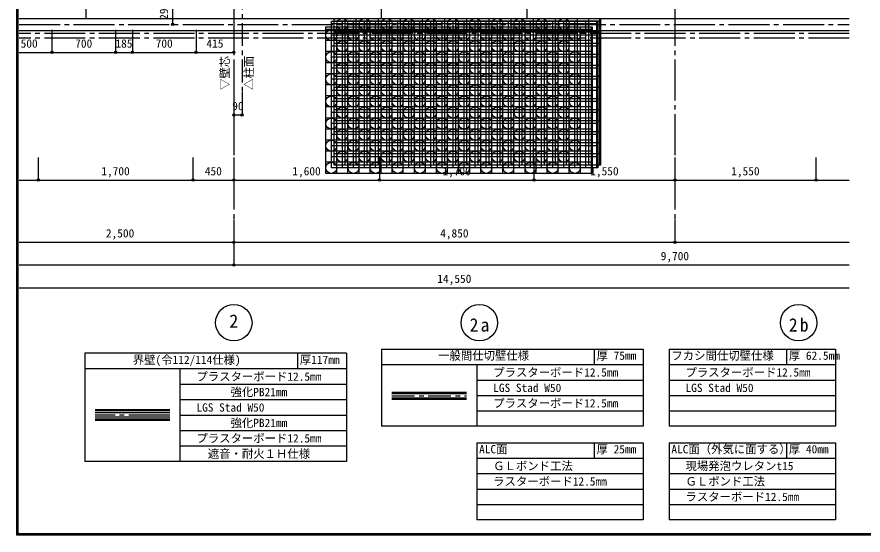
# Model space of a CAD drawing. Units: millimetres, scale not verified. Extents: x -9990 to 10135, y -7026 to 7050.
# Drawn here: x -9990 to -687, y -7026 to -1326 of the extents above; entities that cross this region are included whole.
import ezdxf
from ezdxf.enums import TextEntityAlignment as Align

# ---------------------------------------------------------------- set-up
doc = ezdxf.new("R2010")
doc.units = ezdxf.units.MM
doc.header["$LTSCALE"] = 50
doc.header["$PDMODE"] = 32
doc.header["$PDSIZE"] = 25
doc.linetypes.add('CHAIN1', pattern=[8, 5, -1, 1, -1])
doc.linetypes.add('CHAIN2', pattern=[12, 9, -1, 1, -1])
for name, color, linetype in [('1-0', 4, 'Continuous'), ('1-1', 6, 'Continuous'), ('1-2', 7, 'Continuous'), ('1-3', 2, 'Continuous'), ('1-4', 4, 'Continuous'), ('1-7', 6, 'Continuous'), ('1-F', 7, 'CHAIN2'), ('F-0', 2, 'Continuous')]:
    doc.layers.add(name, color=color, linetype=linetype)
doc.styles.add('ＭＳ ゴシック', font='')
doc.styles.get('ＭＳ ゴシック').set_extended_font_data('MS Gothic')

msp = doc.modelspace()

# ---------------------------------------------------------------- linework, layer by layer
at = {"layer": '1-0', "color": 6, "linetype": 'CHAIN2'}
for p, q in [((-7605.74, 6603.77), (-7605.74, -3952.56)), ((-2755.74, 6603.77), (-2755.74, -3554.93)), ((-9966.72, -1409.32), (-838.92, -1409.32)), ((-8310.95, -5705.75), (-9131.08, -5705.75))]:
    msp.add_line(p, q, dxfattribs=at)
at = {"layer": '1-0', "color": 7}
for centre in [(-7605.73, -4690.03), (-4905.74, -4690.03), (-1395.74, -4690.03)]:
    msp.add_circle(centre, 200, dxfattribs=at)
at = {"layer": '1-1', "linetype": 'CHAIN1'}
for p, q in [((-7515.74, 6603.77), (-7515.74, -2154.85)), ((-5868.1, -5495.98), (-5047.97, -5495.98))]:
    msp.add_line(p, q, dxfattribs=at)
at = {"layer": '1-2', "color": 4}
for p, q in [((-7605.74, -1467.3), (-7605.74, -1717.3)), ((-9966.72, -1717.3), (-9605.74, -1717.3))]:
    msp.add_line(p, q, dxfattribs=at)
for points in [[(-8276.71, -1409.32), (-8276.71, -1119.32), (-8276.71, -419.32)], [(-9605.74, -1467.3), (-9605.74, -1717.3), (-8905.74, -1717.3)], [(-8905.74, -1467.3), (-8905.74, -1717.3), (-8720.74, -1717.3)], [(-8720.74, -1467.3), (-8720.74, -1717.3), (-8020.74, -1717.3)], [(-8020.74, -1467.3), (-8020.74, -1717.3), (-7605.74, -1717.3)]]:
    msp.add_lwpolyline(points, dxfattribs=at)
for p in [(-8276.71, -1409.32), (-9605.74, -1717.3), (-8905.74, -1717.3), (-8720.74, -1717.3), (-8020.74, -1717.3), (-7605.74, -1717.3)]:
    msp.add_point(p, dxfattribs=at)
at = {"layer": '1-3'}
for p, q in [((-5047.97, -5458.48), (-5868.1, -5458.48)), ((-5047.97, -5533.48), (-5868.1, -5533.48)), ((-8310.95, -5647.25), (-9131.08, -5647.25)), ((-8310.95, -5659.75), (-9131.08, -5659.75)), ((-8310.95, -5751.74), (-9131.08, -5751.74)), ((-8310.95, -5764.24), (-9131.08, -5764.24))]:
    msp.add_line(p, q, dxfattribs=at)
at = {"layer": '1-3', "color": 3}
for p, q in [((-5047.97, -5470.98), (-5868.1, -5470.98)), ((-5047.97, -5520.98), (-5868.1, -5520.98)), ((-8310.95, -5680.75), (-9131.08, -5680.75)), ((-8310.95, -5730.74), (-9131.08, -5730.74))]:
    msp.add_line(p, q, dxfattribs=at)
at = {"layer": '1-4', "color": 6}
for p, q in [((-9230.74, -1344.32), (-9230.74, -944.32)), ((-5980.73, -1344.32), (-5980.73, -944.32)), ((-4380.74, -1344.32), (-4380.74, -944.32)), ((-9966.72, -1344.32), (-838.92, -1344.32)), ((-9966.72, -1474.32), (-838.92, -1474.32)), ((-5982.17, -4980.72), (-3103.58, -4980.72)), ((-5982.17, -4980.72), (-5982.17, -5829.46)), ((-3642.34, -4980.72), (-3642.34, -5150.46)), ((-3103.58, -4980.72), (-3103.58, -5829.46)), ((-2819.89, -4980.72), (-2819.89, -5829.46)), ((-2819.89, -4980.72), (-989.56, -4980.72)), ((-1528.33, -4980.72), (-1528.33, -5150.46)), ((-989.56, -4980.72), (-989.56, -5829.46)), ((-6366.55, -5026.75), (-9245.14, -5026.75)), ((-9245.14, -5026.75), (-9245.14, -6214.99)), ((-6905.32, -5026.75), (-6905.32, -5196.5)), ((-6366.55, -5026.75), (-6366.55, -6214.99)), ((-6366.55, -5196.5), (-9245.14, -5196.5)), ((-8196.88, -6214.99), (-8196.88, -5196.5)), ((-5982.17, -5150.46), (-3103.58, -5150.46)), ((-4933.9, -5150.46), (-4933.9, -5829.46)), ((-2819.89, -5150.46), (-989.56, -5150.46)), ((-8196.88, -5366.25), (-6366.55, -5366.25)), ((-4933.9, -5320.21), (-3103.58, -5320.21)), ((-2819.89, -5320.21), (-989.56, -5320.21)), ((-8196.88, -5536), (-6366.55, -5536)), ((-4933.9, -5489.96), (-3103.58, -5489.96)), ((-2819.89, -5489.96), (-989.56, -5489.96)), ((-4933.9, -5659.71), (-3103.58, -5659.71)), ((-2819.89, -5659.71), (-989.56, -5659.71)), ((-8196.88, -5705.75), (-6366.55, -5705.75)), ((-3103.58, -5829.46), (-5982.17, -5829.46)), ((-989.56, -5829.46), (-2819.89, -5829.46)), ((-8196.88, -5875.49), (-6366.55, -5875.49)), ((-8196.88, -6045.24), (-6366.55, -6045.24)), ((-4933.9, -6010.1), (-4933.9, -6858.84)), ((-4933.9, -6010.1), (-3103.58, -6010.1)), ((-3642.34, -6010.1), (-3642.34, -6179.85)), ((-3103.58, -6010.1), (-3103.58, -6858.84)), ((-2819.89, -6010.1), (-2819.89, -6858.84)), ((-2819.89, -6010.1), (-989.56, -6010.1)), ((-1528.33, -6010.1), (-1528.33, -6179.85)), ((-989.56, -6010.1), (-989.56, -6858.84)), ((-6366.55, -6214.99), (-9245.14, -6214.99)), ((-4933.9, -6179.85), (-3103.58, -6179.85)), ((-2819.89, -6179.85), (-989.56, -6179.85)), ((-4933.9, -6349.6), (-3103.58, -6349.6)), ((-2819.89, -6349.6), (-989.56, -6349.6)), ((-4933.9, -6519.35), (-3103.58, -6519.35)), ((-2819.89, -6519.35), (-989.56, -6519.35)), ((-4933.9, -6689.09), (-3103.58, -6689.09)), ((-2819.89, -6689.09), (-989.56, -6689.09)), ((-3103.58, -6858.84), (-4933.9, -6858.84)), ((-989.56, -6858.84), (-2819.89, -6858.84))]:
    msp.add_line(p, q, dxfattribs=at)
at = {"layer": '1-7', "color": 7}
for p, q in [((-3574.86, -1373.74), (-6503.06, -1373.74)), ((-6411.79, -2986.15), (-6411.79, -1373.74)), ((-6381.36, -2955.72), (-6381.36, -1343.31)), ((-6290.1, -2986.15), (-6290.1, -1373.74)), ((-6259.67, -2955.72), (-6259.67, -1343.31)), ((-6168.4, -2986.15), (-6168.4, -1373.74)), ((-6137.98, -2955.72), (-6137.98, -1343.31)), ((-6046.71, -2986.15), (-6046.71, -1373.74)), ((-6016.29, -2955.72), (-6016.29, -1343.31)), ((-5925.02, -2986.15), (-5925.02, -1373.74)), ((-5894.6, -2955.72), (-5894.6, -1343.31)), ((-5803.33, -2986.15), (-5803.33, -1373.74)), ((-5772.91, -2955.72), (-5772.91, -1343.31)), ((-5681.64, -2986.15), (-5681.64, -1373.74)), ((-5651.22, -2955.72), (-5651.22, -1343.31)), ((-5559.95, -2986.15), (-5559.95, -1373.74)), ((-5529.53, -2955.72), (-5529.53, -1343.31)), ((-5438.26, -2986.15), (-5438.26, -1373.74)), ((-5407.83, -2955.72), (-5407.83, -1343.31)), ((-5316.57, -2986.15), (-5316.57, -1373.74)), ((-5286.14, -2955.72), (-5286.14, -1343.31)), ((-5194.87, -2986.15), (-5194.87, -1373.74)), ((-5164.45, -2955.72), (-5164.45, -1343.31)), ((-5073.18, -2986.15), (-5073.18, -1373.74)), ((-5042.76, -2955.72), (-5042.76, -1343.31)), ((-4951.49, -2986.15), (-4951.49, -1373.74)), ((-4921.07, -2955.72), (-4921.07, -1343.31)), ((-4829.8, -2986.15), (-4829.8, -1373.74)), ((-4799.38, -2955.72), (-4799.38, -1343.31)), ((-4708.11, -2986.15), (-4708.11, -1373.74)), ((-4677.69, -2955.72), (-4677.69, -1343.31)), ((-4586.42, -2986.15), (-4586.42, -1373.74)), ((-4556, -2955.72), (-4556, -1343.31)), ((-4464.73, -2986.15), (-4464.73, -1373.74)), ((-4434.3, -2955.72), (-4434.3, -1343.31)), ((-4343.04, -2986.15), (-4343.04, -1373.74)), ((-4312.61, -2955.72), (-4312.61, -1343.31)), ((-4221.34, -2986.15), (-4221.34, -1373.74)), ((-4190.92, -2955.72), (-4190.92, -1343.31)), ((-4099.65, -2986.15), (-4099.65, -1373.74)), ((-4069.23, -2955.72), (-4069.23, -1343.31)), ((-3977.96, -2986.15), (-3977.96, -1373.74)), ((-3947.54, -2955.72), (-3947.54, -1343.31)), ((-3856.27, -2986.15), (-3856.27, -1373.74)), ((-3825.85, -2955.72), (-3825.85, -1343.31)), ((-3734.58, -2986.15), (-3734.58, -1373.74)), ((-3704.16, -2955.72), (-3704.16, -1343.31)), ((-3612.89, -2986.15), (-3612.89, -1373.74)), ((-3582.47, -2955.72), (-3582.47, -1343.31)), ((-3666.13, -1465), (-6594.32, -1465)), ((-3605.28, -1404.16), (-6533.48, -1404.16)), ((-6472.63, -3046.99), (-6472.63, -1434.58)), ((-6350.94, -3046.99), (-6350.94, -1434.58)), ((-6229.25, -3046.99), (-6229.25, -1434.58)), ((-6107.56, -3046.99), (-6107.56, -1434.58)), ((-5985.87, -3046.99), (-5985.87, -1434.58)), ((-5864.18, -3046.99), (-5864.18, -1434.58)), ((-5742.49, -3046.99), (-5742.49, -1434.58)), ((-5620.79, -3046.99), (-5620.79, -1434.58)), ((-5499.1, -3046.99), (-5499.1, -1434.58)), ((-5377.41, -3046.99), (-5377.41, -1434.58)), ((-5255.72, -3046.99), (-5255.72, -1434.58)), ((-5134.03, -3046.99), (-5134.03, -1434.58)), ((-5012.34, -3046.99), (-5012.34, -1434.58)), ((-4890.65, -3046.99), (-4890.65, -1434.58)), ((-4768.95, -3046.99), (-4768.95, -1434.58)), ((-4647.26, -3046.99), (-4647.26, -1434.58)), ((-4525.57, -3046.99), (-4525.57, -1434.58)), ((-4403.88, -3046.99), (-4403.88, -1434.58)), ((-4282.19, -3046.99), (-4282.19, -1434.58)), ((-4160.5, -3046.99), (-4160.5, -1434.58)), ((-4038.81, -3046.99), (-4038.81, -1434.58)), ((-3917.12, -3046.99), (-3917.12, -1434.58)), ((-3795.42, -3046.99), (-3795.42, -1434.58)), ((-3673.73, -3046.99), (-3673.73, -1434.58)), ((-3605.28, -1525.85), (-6533.48, -1525.85)), ((-3574.86, -1495.43), (-6503.06, -1495.43)), ((-3666.13, -1586.7), (-6594.32, -1586.7)), ((-3605.28, -1647.54), (-6533.48, -1647.54)), ((-3574.86, -1617.12), (-6503.06, -1617.12)), ((-3666.13, -1708.39), (-6594.32, -1708.39)), ((-3574.86, -1738.81), (-6503.06, -1738.81)), ((-3666.13, -1830.08), (-6594.32, -1830.08)), ((-3605.28, -1769.23), (-6533.48, -1769.23)), ((-3574.86, -1860.5), (-6503.06, -1860.5)), ((-3666.13, -1951.77), (-6594.32, -1951.77)), ((-3605.28, -1890.92), (-6533.48, -1890.92)), ((-3605.28, -2012.61), (-6533.48, -2012.61)), ((-3574.86, -1982.19), (-6503.06, -1982.19)), ((-3666.13, -2073.46), (-6594.32, -2073.46)), ((-3605.28, -2134.31), (-6533.48, -2134.31)), ((-3574.86, -2103.88), (-6503.06, -2103.88)), ((-3666.13, -2195.15), (-6594.32, -2195.15)), ((-3574.86, -2225.57), (-6503.06, -2225.57)), ((-3666.13, -2316.84), (-6594.32, -2316.84)), ((-3605.28, -2256), (-6533.48, -2256)), ((-3605.28, -2377.69), (-6533.48, -2377.69)), ((-3574.86, -2347.27), (-6503.06, -2347.27)), ((-3666.13, -2438.53), (-6594.32, -2438.53)), ((-3605.28, -2499.38), (-6533.48, -2499.38)), ((-3574.86, -2468.96), (-6503.06, -2468.96)), ((-3666.13, -2560.23), (-6594.32, -2560.23)), ((-3574.86, -2590.65), (-6503.06, -2590.65)), ((-3666.13, -2681.92), (-6594.32, -2681.92)), ((-3605.28, -2621.07), (-6533.48, -2621.07)), ((-3605.28, -2742.76), (-6533.48, -2742.76)), ((-3574.86, -2712.34), (-6503.06, -2712.34)), ((-3666.13, -2803.61), (-6594.32, -2803.61)), ((-3605.28, -2864.45), (-6533.48, -2864.45)), ((-3574.86, -2834.03), (-6503.06, -2834.03)), ((-3666.13, -2925.3), (-6594.32, -2925.3))]:
    msp.add_line(p, q, dxfattribs=at)
at = {"layer": '1-7', "color": 4}
for p, q in [((-7605.73, -2154.85), (-7605.73, -2404.85)), ((-7515.74, -2154.85), (-7515.74, -2404.85)), ((-7605.73, -2404.85), (-7515.74, -2404.85)), ((-9755.74, -2871.48), (-9755.74, -3121.48)), ((-8055.74, -2871.48), (-8055.74, -3121.48)), ((-7605.74, -2871.48), (-7605.74, -3121.48)), ((-6005.74, -2871.48), (-6005.74, -3121.48)), ((-4305.74, -2871.48), (-4305.74, -3121.48)), ((-2755.74, -2871.48), (-2755.74, -3121.48)), ((-1205.74, -2871.48), (-1205.74, -3121.48)), ((-9966.72, -3121.48), (-838.92, -3121.48)), ((-7605.73, -3554.93), (-7605.73, -4054.93)), ((-2755.74, -3554.93), (-2755.74, -3804.93)), ((-9966.72, -3804.93), (-838.92, -3804.93)), ((-9966.72, -4054.93), (-838.92, -4054.93)), ((-9966.72, -4304.93), (-838.92, -4304.93))]:
    msp.add_line(p, q, dxfattribs=at)
at = {"layer": '1-7', "color": 7}
for points in [[(-6533.48, -1373.74), (-3605.28, -1373.74), (-3605.28, -2986.15), (-6533.48, -2986.15)], [(-6503.06, -1343.31), (-3574.86, -1343.31), (-3574.86, -2955.72), (-6503.06, -2955.72)], [(-6594.32, -1434.58), (-3666.13, -1434.58), (-3666.13, -3046.99), (-6594.32, -3046.99)]]:
    msp.add_lwpolyline(points, close=True, dxfattribs=at)
at = {"layer": '1-7'}
for centre in [(-6411.79, -1404.16), (-6168.4, -1404.16), (-5925.02, -1404.16), (-5681.64, -1404.16), (-5438.26, -1404.16), (-5194.87, -1404.16), (-4951.49, -1404.16), (-4708.11, -1404.16), (-4464.73, -1404.16), (-4221.34, -1404.16), (-3977.96, -1404.16), (-6533.48, -1525.85), (-6290.1, -1525.85), (-6290.1, -1525.85), (-6046.71, -1525.85), (-6046.71, -1525.85), (-5803.33, -1525.85), (-5803.33, -1525.85), (-5559.95, -1525.85), (-5559.95, -1525.85), (-5316.57, -1525.85), (-5316.57, -1525.85), (-5073.18, -1525.85), (-5073.18, -1525.85), (-4829.8, -1525.85), (-4829.8, -1525.85), (-4586.42, -1525.85), (-4586.42, -1525.85), (-4343.04, -1525.85), (-4343.04, -1525.85), (-4099.65, -1525.85), (-4099.65, -1525.85), (-3856.27, -1525.85), (-6411.79, -1647.54), (-6168.4, -1647.54), (-5925.02, -1647.54), (-5681.64, -1647.54), (-5438.26, -1647.54), (-5194.87, -1647.54), (-4951.49, -1647.54), (-4708.11, -1647.54), (-4464.73, -1647.54), (-4221.34, -1647.54), (-3977.96, -1647.54), (-6533.48, -1769.23), (-6290.1, -1769.23), (-6290.1, -1769.23), (-6046.71, -1769.23), (-6046.71, -1769.23), (-5803.33, -1769.23), (-5803.33, -1769.23), (-5559.95, -1769.23), (-5559.95, -1769.23), (-5316.57, -1769.23), (-5316.57, -1769.23), (-5073.18, -1769.23), (-5073.18, -1769.23), (-4829.8, -1769.23), (-4829.8, -1769.23), (-4586.42, -1769.23), (-4586.42, -1769.23), (-4343.04, -1769.23), (-4343.04, -1769.23), (-4099.65, -1769.23), (-4099.65, -1769.23), (-3856.27, -1769.23), (-6411.79, -1890.92), (-6168.4, -1890.92), (-5925.02, -1890.92), (-5681.64, -1890.92), (-5438.26, -1890.92), (-5194.87, -1890.92), (-4951.49, -1890.92), (-4708.11, -1890.92), (-4464.73, -1890.92), (-4221.34, -1890.92), (-3977.96, -1890.92), (-6533.48, -2012.61), (-6290.1, -2012.61), (-6290.1, -2012.61), (-6046.71, -2012.61), (-6046.71, -2012.61), (-5803.33, -2012.61), (-5803.33, -2012.61), (-5559.95, -2012.61), (-5559.95, -2012.61), (-5316.57, -2012.61), (-5316.57, -2012.61), (-5073.18, -2012.61), (-5073.18, -2012.61), (-4829.8, -2012.61), (-4829.8, -2012.61), (-4586.42, -2012.61), (-4586.42, -2012.61), (-4343.04, -2012.61), (-4343.04, -2012.61), (-4099.65, -2012.61), (-4099.65, -2012.61), (-3856.27, -2012.61), (-6411.79, -2134.31), (-6168.4, -2134.31), (-5925.02, -2134.31), (-5681.64, -2134.31), (-5438.26, -2134.31), (-5194.87, -2134.31), (-4951.49, -2134.31), (-4708.11, -2134.31), (-4464.73, -2134.31), (-4221.34, -2134.31), (-3977.96, -2134.31), (-6533.48, -2256), (-6290.1, -2256), (-6290.1, -2256), (-6046.71, -2256), (-6046.71, -2256), (-5803.33, -2256), (-5803.33, -2256), (-5559.95, -2256), (-5559.95, -2256), (-5316.57, -2256), (-5316.57, -2256), (-5073.18, -2256), (-5073.18, -2256), (-4829.8, -2256), (-4829.8, -2256), (-4586.42, -2256), (-4586.42, -2256), (-4343.04, -2256), (-4343.04, -2256), (-4099.65, -2256), (-4099.65, -2256), (-3856.27, -2256), (-6411.79, -2377.69), (-6168.4, -2377.69), (-5925.02, -2377.69), (-5681.64, -2377.69), (-5438.26, -2377.69), (-5194.87, -2377.69), (-4951.49, -2377.69), (-4708.11, -2377.69), (-4464.73, -2377.69), (-4221.34, -2377.69), (-3977.96, -2377.69), (-6533.48, -2499.38), (-6290.1, -2499.38), (-6290.1, -2499.38), (-6046.71, -2499.38), (-6046.71, -2499.38), (-5803.33, -2499.38), (-5803.33, -2499.38), (-5559.95, -2499.38), (-5559.95, -2499.38), (-5316.57, -2499.38), (-5316.57, -2499.38), (-5073.18, -2499.38), (-5073.18, -2499.38), (-4829.8, -2499.38), (-4829.8, -2499.38), (-4586.42, -2499.38), (-4586.42, -2499.38), (-4343.04, -2499.38), (-4343.04, -2499.38), (-4099.65, -2499.38), (-4099.65, -2499.38), (-3856.27, -2499.38), (-6411.79, -2621.07), (-6168.4, -2621.07), (-5925.02, -2621.07), (-5681.64, -2621.07), (-5438.26, -2621.07), (-5194.87, -2621.07), (-4951.49, -2621.07), (-4708.11, -2621.07), (-4464.73, -2621.07), (-4221.34, -2621.07), (-3977.96, -2621.07), (-6533.48, -2742.76), (-6290.1, -2742.76), (-6290.1, -2742.76), (-6046.71, -2742.76), (-6046.71, -2742.76), (-5803.33, -2742.76), (-5803.33, -2742.76), (-5559.95, -2742.76), (-5559.95, -2742.76), (-5316.57, -2742.76), (-5316.57, -2742.76), (-5073.18, -2742.76), (-5073.18, -2742.76), (-4829.8, -2742.76), (-4829.8, -2742.76), (-4586.42, -2742.76), (-4586.42, -2742.76), (-4343.04, -2742.76), (-4343.04, -2742.76), (-4099.65, -2742.76), (-4099.65, -2742.76), (-3856.27, -2742.76), (-6411.79, -2864.45), (-6168.4, -2864.45), (-5925.02, -2864.45), (-5681.64, -2864.45), (-5438.26, -2864.45), (-5194.87, -2864.45), (-4951.49, -2864.45), (-4708.11, -2864.45), (-4464.73, -2864.45), (-4221.34, -2864.45), (-3977.96, -2864.45), (-6533.48, -2986.15), (-6290.1, -2986.15), (-6290.1, -2986.15), (-6046.71, -2986.15), (-6046.71, -2986.15), (-5803.33, -2986.15), (-5803.33, -2986.15), (-5559.95, -2986.15), (-5559.95, -2986.15), (-5316.57, -2986.15), (-5316.57, -2986.15), (-5073.18, -2986.15), (-5073.18, -2986.15), (-4829.8, -2986.15), (-4829.8, -2986.15), (-4586.42, -2986.15), (-4586.42, -2986.15), (-4343.04, -2986.15), (-4343.04, -2986.15), (-4099.65, -2986.15), (-4099.65, -2986.15), (-3856.27, -2986.15)]:
    msp.add_circle(centre, 60.85, dxfattribs=at)
at = {"layer": '1-7', "color": 4}
for p in [(-7605.73, -2404.85), (-7515.74, -2404.85), (-9755.74, -3121.48), (-8055.74, -3121.48), (-7605.74, -3121.48), (-6005.74, -3121.48), (-4305.74, -3121.48), (-2755.74, -3121.48), (-1205.74, -3121.48), (-7605.73, -3804.93), (-2755.74, -3804.93), (-7605.73, -4054.93)]:
    msp.add_point(p, dxfattribs=at)
at = {"layer": '1-F'}
for p, q in [((-838.92, -1509.32), (-9966.72, -1509.32)), ((-838.92, -1559.32), (-9966.72, -1559.32))]:
    msp.add_line(p, q, dxfattribs=at)
at = {"layer": 'F-0'}
for p, q in [((-9982.89, -7018.58), (-9982.89, 7042.69)), ((10127.4, -7018.58), (-9982.89, -7018.58))]:
    msp.add_line(p, q, dxfattribs=at)
for points in [[(10134.9, -7026.08), (-9990.39, -7026.08), (-9990.39, 7050.19)], [(10119.9, -7011.08), (-9975.39, -7011.08), (-9975.39, 7035.19)]]:
    msp.add_lwpolyline(points, dxfattribs=at)

# ---------------------------------------------------------------- texts
at = {"layer": '1-0', "color": 7, "style": 'ＭＳ ゴシック'}
msp.add_text('2', height=146.6, dxfattribs=at).set_placement((-7655.73, -4790.03), align=Align.BOTTOM_LEFT)
at = {"layer": '1-0', "color": 7, "char_height": 146.6, "attachment_point": 7, "style": 'ＭＳ ゴシック'}
for s, insert in [('\\T1.27;\\W0.95;2a', (-5011.99, -4790.03)), ('\\T1.27;\\W0.95;2b', (-1501.99, -4790.03))]:
    msp.add_mtext(s, dxfattribs=dict(at, insert=insert))
at = {"layer": '1-2', "color": 4, "style": 'ＭＳ ゴシック'}
for s, p in [('290', (-8301.71, -1358.07)), ('▽壁芯', (-7630.74, -2129.85)), ('△柱面', (-7365.74, -2129.85))]:
    msp.add_text(s, height=91.64, rotation=90, dxfattribs=at).set_placement(p, align=Align.BOTTOM_LEFT)
for s, p in [('500', (-9949.49, -1692.3)), ('700', (-9349.49, -1692.3)), ('185', (-8906.99, -1692.3)), ('700', (-8464.49, -1692.3)), ('415', (-7906.99, -1692.3))]:
    msp.add_text(s, height=91.64, dxfattribs=at).set_placement(p, align=Align.BOTTOM_LEFT)
at = {"layer": '1-4', "style": 'ＭＳ ゴシック'}
for s, p in [('一般間仕切壁仕様', (-5359.67, -5125.46)), ('厚 75mm', (-3617.35, -5125.46)), ('フカシ間仕切壁仕様', (-2794.89, -5125.46)), ('厚 62.5mm', (-1503.33, -5125.46)), ('界壁(令112/114仕様)', (-8716.4, -5171.5)), ('厚117mm', (-6880.32, -5171.5)), ('プラスターボード12.5mm', (-4753.92, -5309.97)), ('プラスターボード12.5mm', (-2639.9, -5309.97)), ('プラスターボード12.5mm', (-8016.89, -5356.01)), ('強化PB21mm', (-7641.89, -5525.76)), ('LGS Stad W50', (-4753.92, -5479.72)), ('LGS Stad W50', (-2639.9, -5479.72)), ('LGS Stad W50', (-8016.89, -5695.51)), ('プラスターボード12.5mm', (-4753.92, -5649.47)), ('強化PB21mm', (-7641.89, -5865.25)), ('プラスターボード12.5mm', (-8016.89, -6035)), ('ALC面', (-4908.9, -6154.85)), ('厚 25mm', (-3617.35, -6154.85)), ('ALC面（外気に面する）', (-2794.89, -6154.85)), ('厚 40mm', (-1503.33, -6154.85)), ('遮音・耐火１Ｈ仕様', (-7891.89, -6204.75)), ('ＧＬボンド工法', (-4753.92, -6339.36)), ('現場発泡ウレタンt15', (-2639.9, -6339.36)), ('ラスターボード12.5mm', (-4753.92, -6509.11)), ('ＧＬボンド工法', (-2639.9, -6509.11)), ('ラスターボード12.5mm', (-2639.9, -6678.85))]:
    msp.add_text(s, height=91.64, dxfattribs=at).set_placement(p, align=Align.BOTTOM_LEFT)
at = {"layer": '1-7', "color": 4, "style": 'ＭＳ ゴシック'}
for s, p in [('90', (-7623.24, -2379.85)), ('1,700', (-9061.99, -3096.48)), ('450', (-7924.49, -3096.48)), ('1,600', (-6961.99, -3096.48)), ('1,700', (-5311.99, -3096.48)), ('1,550', (-3686.99, -3096.48)), ('1,550', (-2136.99, -3096.48)), ('2,500', (-9011.99, -3779.93)), ('4,850', (-5336.98, -3779.93)), ('9,700', (-2911.98, -4029.93)), ('14,550', (-5368.24, -4279.93))]:
    msp.add_text(s, height=91.64, dxfattribs=at).set_placement(p, align=Align.BOTTOM_LEFT)

doc.saveas('drawing.dxf')
